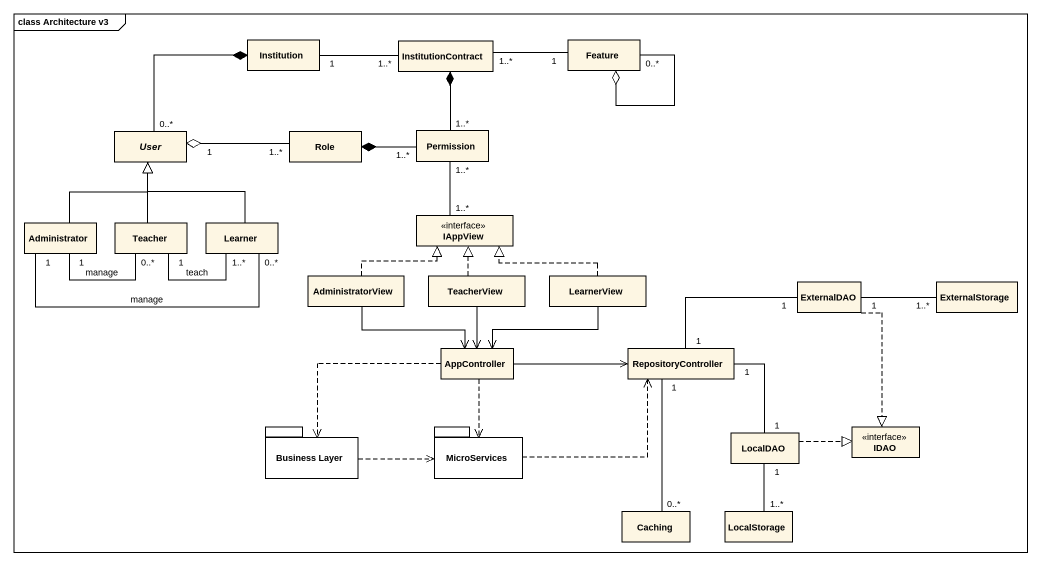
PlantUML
@startuml
mainframe class Architecture v3
hide circle
hide empty members
class Institution
class InstitutionContract
class Feature
abstract class User
class Role
class Permission
class Administrator
class Teacher
class Learner
interface IAppView
class AdministratorView
class TeacherView
class LearnerView
class ExternalDAO
class ExternalStorage
class AppController
class RepositoryController
package "Business Layer" as Business_Layer {
}
package MicroServices {
}
class LocalDAO
interface IDAO
class Caching
class LocalStorage
Institution "1" -right- "1..*" InstitutionContract
Institution *-- "0..*" User
InstitutionContract *-- "1..*" Permission
Feature "1" -left- "1..*" InstitutionContract
Feature o-- "0..*" Feature
User "1" o-right- "1..*" Role
Role *-right- "1..*" Permission
Administrator -up-|> User
Administrator "1" -right- "0..*" Teacher : manage
Administrator "1" -right- "0..*" Learner : manage
Teacher -up-|> User
Teacher "1" -right- "1..*" Learner : teach
Learner -up-|> User
IAppView "1..*" -up- "1..*" Permission
AdministratorView .right.|> IAppView
AdministratorView -right-> AppController
TeacherView .up.|> IAppView
TeacherView --> AppController
LearnerView .left.|> IAppView
LearnerView --> AppController
ExternalDAO "1" -right- "1..*" ExternalStorage
ExternalDAO ..|> IDAO
AppController -right-> RepositoryController
AppController .left.> Business_Layer
AppController ..> MicroServices
RepositoryController "1" -right- "1" ExternalDAO
RepositoryController "1" -- "1" LocalDAO
RepositoryController "1" -- "0..*" Caching
Business_Layer .right.> MicroServices
MicroServices .right.> RepositoryController
LocalDAO .right.|> IDAO
LocalStorage "1..*" -up- "1" LocalDAO
@enduml
